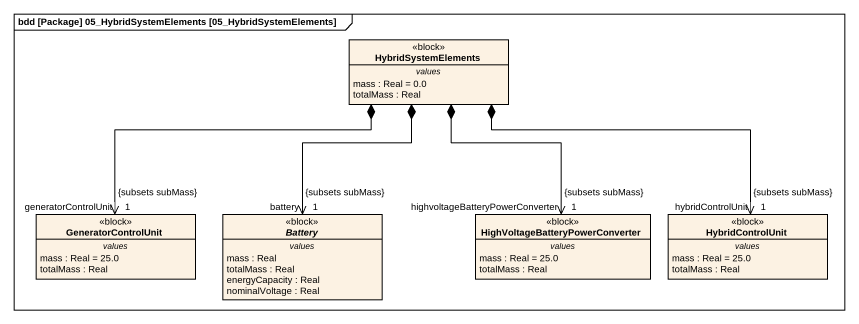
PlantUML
@startuml
mainframe bdd [Package] 05_HybridSystemElements [05_HybridSystemElements]
hide circle
hide empty members
class HybridSystemElements <<block>> {
  -- values --
  mass : Real = 0.0
  totalMass : Real
}
class GeneratorControlUnit <<block>> {
  -- values --
  mass : Real = 25.0
  totalMass : Real
}
abstract class Battery <<block>> {
  -- values --
  mass : Real
  totalMass : Real
  energyCapacity : Real
  nominalVoltage : Real
}
class "HighVoltageBatteryPowerConverter" as HighVoltageBatteryPowerConve <<block>> {
  -- values --
  mass : Real = 25.0
  totalMass : Real
}
class HybridControlUnit <<block>> {
  -- values --
  mass : Real = 25.0
  totalMass : Real
}
HybridSystemElements *-left-> "generatorControlUnit\n1\n{subsets subMass}" GeneratorControlUnit
HybridSystemElements *--> "battery\n1\n{subsets subMass}" Battery
HybridSystemElements *--> "highvoltageBatteryPowerConverter\n1\n{subsets subMass}" HighVoltageBatteryPowerConve
HybridSystemElements *-right-> "hybridControlUnit\n1\n{subsets subMass}" HybridControlUnit
@enduml
